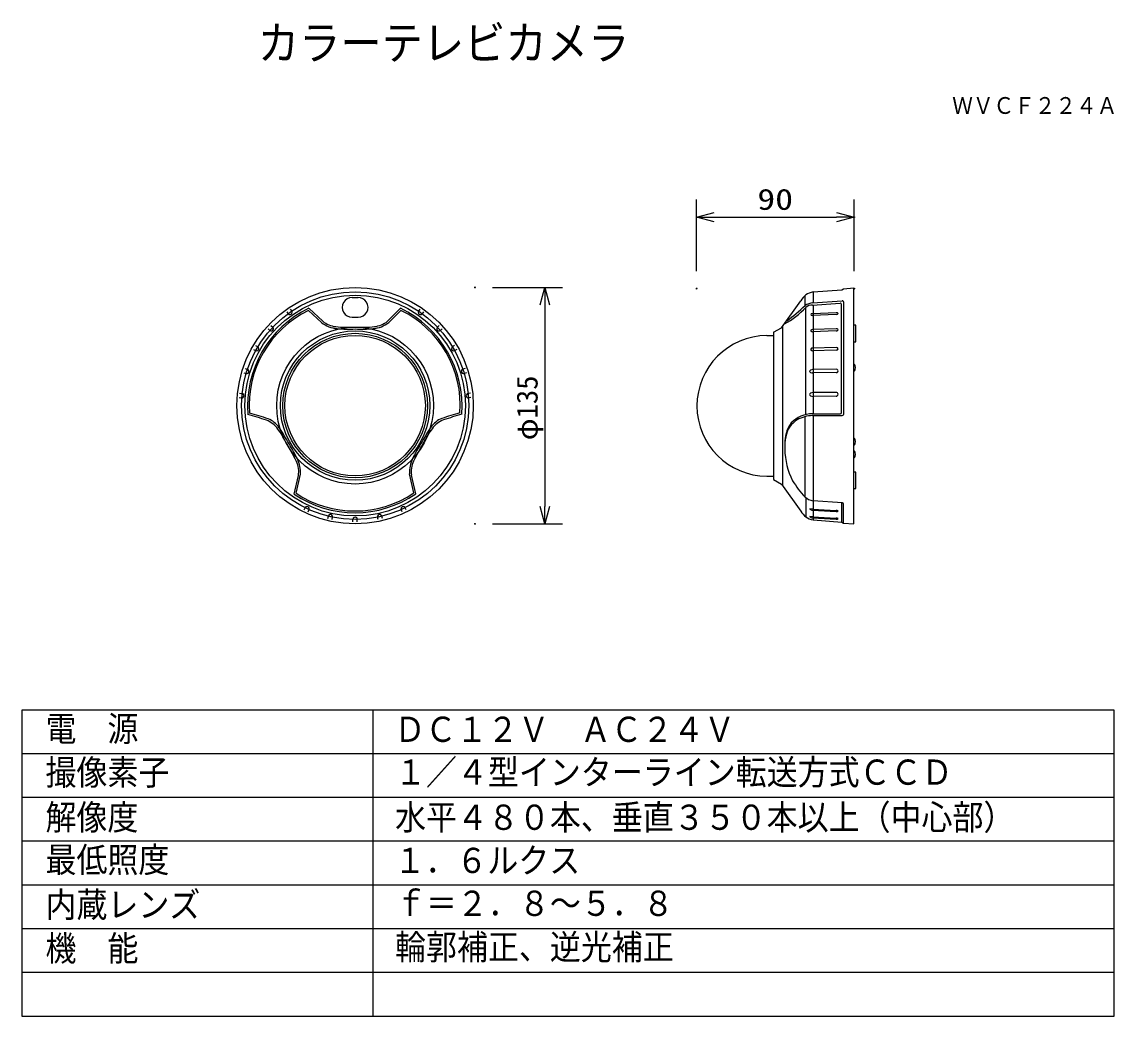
# Model space of a CAD drawing. Units: millimetres, scale not verified. Extents: x -63 to 63, y -57 to 57.
import ezdxf
from ezdxf.enums import TextEntityAlignment as Align

# ---------------------------------------------------------------- set-up
doc = ezdxf.new("R2010")
doc.units = ezdxf.units.MM
doc.header["$LTSCALE"] = 0.190236
doc.header["$PDMODE"] = 32
doc.header["$PDSIZE"] = 0.0951
for name, color, linetype in [('0-0_MOJI1', 2, 'Continuous'), ('0-1_TOUROKU', 1, 'Continuous'), ('0-2_GAIKEI', 1, 'Continuous'), ('0-3_WAKU', 3, 'Continuous'), ('0-4_DEFPOINTS', 7, 'Continuous')]:
    doc.layers.add(name, color=color, linetype=linetype)
doc.styles.add('ＭＳ ゴシック', font='')
doc.styles.get('ＭＳ ゴシック').set_extended_font_data('MS Gothic')

# ---------------------------------------------------------------- blocks, each defined once
blk = doc.blocks.new('_OPEN30')
at = {"layer": '0-4_DEFPOINTS'}
blk.add_line((0, 0), (-1, 0), dxfattribs=at)
blk.add_lwpolyline([(-1, 0.26795), (0, 0), (-1, -0.26795)], dxfattribs=at)

msp = doc.modelspace()

# ---------------------------------------------------------------- linework, layer by layer
at = {"layer": '0-2_GAIKEI', "color": 7}
for p, q in [((28.0442, 26.3491), (31.3194, 26.6009)), ((31.3194, 26.6009), (31.5354, 26.7093)), ((31.5354, 26.7093), (32.7235, 26.8172)), ((22.7706, 21.352), (23.5235, 21.352)), ((23.5235, 21.742), (23.5235, 4.8731)), ((24.5578, 22.4053), (24.5578, 4.2097)), ((22.7706, 5.2631), (23.5235, 5.2631)), ((23.5235, 4.8731), (24.4447, 4.3691)), ((24.4447, 4.3691), (26.6402, 1.274))]:
    msp.add_line(p, q, dxfattribs=at)
at = {"layer": '0-2_GAIKEI'}
for p, q in [((28.0442, 26.3562), (28.0442, 25.0896)), ((-24.7122, 25.7039), (-24.0128, 25.7029)), ((27.0998, 25.8864), (27.0998, 24.7826)), ((27.9958, 25.0896), (31.3798, 25.344)), ((27.9958, 24.8445), (31.1348, 25.0783)), ((31.5303, 25.2044), (31.5303, 12.3366)), ((-32.1867, 24.0791), (-32.0295, 23.8551)), ((-31.7784, 24.3658), (-31.6208, 24.1411)), ((-29.6905, 24.2244), (-28.2061, 22.8326)), ((-29.6274, 24.459), (-28.0653, 22.9859)), ((-19.1561, 24.4754), (-20.6594, 22.9859)), ((-19.1195, 24.2242), (-20.5186, 22.8326)), ((-16.9464, 24.366), (-17.104, 24.1414)), ((-16.5382, 24.0794), (-16.6953, 23.8554)), ((27.2335, 12.2789), (27.2335, 24.5785)), ((30.6912, 23.9682), (27.9867, 23.8392)), ((30.6912, 23.7702), (27.9867, 23.6415)), ((28.0442, 24.8445), (28.0442, 12.4028)), ((31.2852, 12.5411), (31.2852, 24.9387)), ((-24.7122, 23.4496), (-24.0128, 23.4496)), ((32.954, 22.5313), (32.7208, 22.5313)), ((32.954, 20.6547), (32.954, 22.5313)), ((-34.3259, 22.1313), (-34.1237, 21.9459)), ((-33.9884, 22.4991), (-33.7868, 22.3142)), ((-14.7364, 22.4994), (-14.938, 22.3145)), ((-14.3989, 22.1316), (-14.6011, 21.9462)), ((30.6912, 22.1383), (27.9867, 22.0425)), ((30.6912, 21.8912), (27.9867, 21.7954)), ((-35.7427, 20.1985), (-35.5059, 20.0617)), ((-12.9819, 20.1985), (-13.2187, 20.0622)), ((32.7208, 20.6547), (32.954, 20.6547)), ((-35.9921, 19.7665), (-35.7557, 19.6297)), ((-12.7325, 19.7665), (-12.9694, 19.6298)), ((30.6912, 19.9818), (27.9867, 19.9165)), ((30.6912, 19.6731), (27.9867, 19.6071)), ((-36.9577, 17.5728), (-36.6961, 17.4904)), ((-11.7671, 17.5731), (-12.0287, 17.4907)), ((30.6912, 17.5078), (27.9867, 17.4692)), ((-37.1075, 17.0967), (-36.8466, 17.0144)), ((-11.6173, 17.097), (-11.8782, 17.0147)), ((30.6912, 17.1216), (27.9867, 17.083)), ((-37.6191, 14.2494), (-37.3458, 14.2253)), ((-37.5749, 14.7463), (-37.3024, 14.7222)), ((-11.1499, 14.7466), (-11.4225, 14.7225)), ((-11.1057, 14.2497), (-11.3791, 14.2256)), ((30.6912, 14.847), (28.0442, 14.8258)), ((30.6912, 14.4181), (28.0442, 14.3966)), ((27.0998, 12.0335), (27.0998, 2.941)), ((27.9755, 12.4011), (31.1452, 12.4011)), ((27.9755, 12.1966), (31.3903, 12.1966)), ((28.0442, 12.156), (28.0442, 0.266)), ((-31.3449, 3.226), (-30.8501, 5.3442)), ((-31.1095, 3.3203), (-30.6004, 5.4991)), ((-17.6438, 3.3597), (-18.1531, 5.5395)), ((-17.4086, 3.2664), (-17.9034, 5.3846)), ((27.2335, 2.7979), (27.2335, 0.6119)), ((-30.2028, 1.4046), (-30.0871, 1.6534)), ((-29.7504, 1.1944), (-29.635, 1.4426)), ((-18.9739, 1.1944), (-19.0893, 1.4426)), ((-18.5215, 1.4046), (-18.6372, 1.6534)), ((27.9867, 1.5062), (27.686, 1.5464)), ((27.9867, 1.5062), (30.6912, 1.3529)), ((27.9867, 1.3796), (30.6912, 1.2263)), ((31.3988, 2.2232), (28.0158, 2.4303)), ((31.2852, 2.2052), (31.2852, 0.0168)), ((31.5303, -0.0916), (31.5303, 2.0835)), ((-27.4812, 0.424), (-27.422, 0.6911)), ((-26.994, 0.3157), (-26.9346, 0.5835)), ((-24.6117, 0.0551), (-24.6117, 0.3286)), ((-24.1129, 0.0551), (-24.1126, 0.3283)), ((-21.7303, 0.3157), (-21.7897, 0.5835)), ((-21.2431, 0.424), (-21.3023, 0.6911)), ((27.9867, 0.6271), (27.686, 0.6673)), ((27.9867, 0.6271), (30.6912, 0.4738)), ((27.9867, 0.5005), (30.6912, 0.3472))]:
    msp.add_line(p, q, dxfattribs=at)
at = {"layer": '0-2_GAIKEI', "color": 7}
for points in [[(28.0442, 0.266), (31.3194, 0.0141), (31.5354, -0.0942), (32.7235, -0.2022), (32.7235, 26.8172)], [(23.5235, 21.742), (24.4447, 22.246), (26.6402, 25.3411)]]:
    msp.add_lwpolyline(points, dxfattribs=at)
at = {"layer": '0-2_GAIKEI'}
msp.add_lwpolyline([(32.7208, 3.8577), (32.954, 3.8577), (32.954, 5.7342), (32.7208, 5.7342)], dxfattribs=at)
at = {"layer": '0-2_GAIKEI', "color": 7}
for centre, radius in [((-24.3623, 13.34), 13.5228), ((-24.3627, 13.3399), 8.9702), ((-24.3622, 13.3397), 8.0371)]:
    msp.add_circle(centre, radius, dxfattribs=at)
at = {"layer": '0-2_GAIKEI'}
for centre, radius in [((-24.3621, 13.3399), 13.0111), ((-24.3621, 13.3399), 12.6228), ((-24.3625, 13.3397), 8.5425), ((-24.3622, 13.3397), 8.2704)]:
    msp.add_circle(centre, radius, dxfattribs=at)
at = {"layer": '0-2_GAIKEI', "color": 7}
for centre, radius, start, end in [((28.4034, 24.3669), 2.0145, 100.27175, 151.08014), ((22.803, 13.3075), 8.0445, 90.2307, 269.7693), ((28.4034, 2.2482), 2.0145, 208.91986, 259.72825)]:
    msp.add_arc(centre, radius, start, end, dxfattribs=at)
at = {"layer": '0-2_GAIKEI'}
for centre, radius, start, end in [((-24.7122, 24.5768), 1.1272, 89.83364, 270), ((-24.0128, 24.5768), 1.1272, 270, 92.3505), ((28.4303, 22.356), 2.7679, 99.03153, 117.83837), ((31.1452, 24.9387), 0.14, 0, 94.25885), ((31.3903, 25.2044), 0.14, 0, 94.29909), ((-24.2062, 13.2514), 12.4766, 115.89233, 184.23385), ((-24.414, 13.371), 12.0681, 115.92706, 184.19864), ((-31.8252, 23.9981), 0.2494, 214.99133, 35.10298), ((-24.6055, 13.2516), 12.4768, 355.87286, 64.10251), ((-24.3981, 13.371), 12.0688, 355.91244, 64.0633), ((-16.8996, 23.9984), 0.2494, 144.89702, 325.00867), ((20.6138, 30.5401), 8.8829, 298.02596, 317.84529), ((15.723, 36.3349), 16.2255, 305.01472, 314.70872), ((28.0157, 23.4588), 1.3859, 90.82155, 126.10675), ((-26.0966, 25.6533), 3.5223, 233.20891, 264.51329), ((-26.2523, 25.2929), 2.9341, 231.83705, 263.57793), ((-22.6281, 25.6533), 3.5223, 275.48671, 306.79109), ((-22.4724, 25.2929), 2.9341, 276.42207, 308.16295), ((-33.9552, 22.1301), 0.2496, 227.43369, 47.54705), ((-25.127, 35.8769), 13.5778, 263.85485, 273.22849), ((-25.1497, 37.2429), 15.1502, 265.13973, 272.97925), ((-23.5977, 35.8769), 13.5778, 266.77151, 276.14515), ((-23.5749, 37.2429), 15.1502, 267.02075, 274.86027), ((-14.7696, 22.1304), 0.2496, 132.45295, 312.56631), ((-35.6304, 19.8455), 0.2495, 239.86409, 60.05819), ((-13.0944, 19.8458), 0.2495, 119.86409, 300.05819), ((30.7106, 17.3147), 0.1931, 267.28577, 92.71426), ((32.1366, 17.6898), 0.7581, 327.34674, 32.65326), ((-36.7714, 17.2524), 0.2496, 252.45295, 72.56631), ((-11.9535, 17.2527), 0.2496, 107.43369, 287.54705), ((-37.3241, 14.4737), 0.2494, 264.89702, 85.00867), ((-11.4008, 14.474), 0.2494, 94.99133, 275.10298), ((30.6912, 14.6325), 0.2144, 270, 90), ((1605.2197, -5334.2268), 5586.069, 106.83245, 106.85477), ((31.1452, 12.5411), 0.14, 270, 0), ((-1654.1722, -5334.4243), 5586.069, 73.14523, 73.16816), ((-1653.9732, -5334.2672), 5586.069, 73.14523, 73.16816), ((-35.6009, 8.9512), 2.9413, 35.32633, 68.22659), ((-35.3649, 9.2882), 2.7608, 33.58893, 67.55571), ((-13.3886, 9.3286), 2.7608, 112.44429, 146.41107), ((-13.1526, 8.9916), 2.9413, 111.77341, 144.67367), ((1605.4186, -5334.384), 5586.069, 106.83245, 106.85477), ((28.2056, 9.3072), 3.3508, 142.34879, 170.74063), ((27.6936, 9.3231), 2.8055, 121.50241, 170.71768), ((27.9822, 9.0586), 3.3424, 90.11499, 136.62783), ((28.0966, 8.3442), 3.8543, 91.80053, 119.00628), ((31.3903, 12.3366), 0.14, 270, 0), ((-41.6747, 4.3951), 10.5332, 27.24898, 36.44229), ((-47.5435, 0.6859), 17.6702, 27.88095, 34.97811), ((-1.21, 0.7262), 17.6702, 145.02189, 152.11905), ((-7.0789, 4.4355), 10.5332, 143.55771, 152.75102), ((-64.7765, -9.9929), 37.724, 26.68407, 30.61349), ((-45.0551, 0.4711), 15.6298, 25.66181, 32.84886), ((-3.6984, 0.5115), 15.6298, 147.15114, 154.33819), ((16.023, -9.9525), 37.724, 149.38651, 153.31593), ((30.8479, 8.806), 6.0398, 170.08145, 180.39798), ((30.8365, 8.5968), 6.028, 168.72297, 182.28467), ((32.1372, 9.221), 0.7576, 327.33394, 32.66606), ((32.7923, 8.4256), 7.9793, 180.49611, 207.39685), ((32.1354, 7.7592), 0.7593, 327.3723, 32.6277), ((-33.5919, 5.7849), 2.777, 350.86974, 24.75926), ((-34.3777, 5.6126), 3.779, 358.27881, 25.5036), ((-14.3758, 5.653), 3.779, 154.4964, 181.72119), ((-15.1616, 5.8252), 2.777, 155.24074, 189.13026), ((34.0818, 9.6555), 9.703, 210.34252, 224.12769), ((-24.4061, 13.3651), 12.2861, 235.61358, 304.71832), ((-24.406, 13.3551), 12.0679, 236.25601, 304.07966), ((28.5308, 4.511), 2.1435, 228.73636, 256.09756), ((-29.861, 1.548), 0.2494, 334.99133, 155.10298), ((-18.8633, 1.548), 0.2494, 24.89702, 205.00867), ((27.6833, 1.5265), 0.02, 82.38858, 232.18495), ((28.0694, 2.024), 0.6497, 232.18495, 262.68263), ((30.7316, 1.0947), 0.2613, 48.28101, 98.89014), ((30.7231, 1.5118), 0.2873, 263.61886, 309.38494), ((31.3903, 2.0835), 0.14, 0, 86.49822), ((-27.1783, 0.6373), 0.2496, 347.43369, 167.54705), ((-24.3622, 0.3288), 0.2495, 359.86409, 180.05819), ((-21.546, 0.6373), 0.2496, 12.45295, 192.56631), ((27.6833, 0.6475), 0.02, 82.38858, 232.18495), ((28.0694, 1.145), 0.6497, 232.18495, 262.68263), ((30.7316, 0.2157), 0.2613, 48.28101, 98.89014), ((30.7231, 0.6328), 0.2873, 263.61886, 309.38494)]:
    msp.add_arc(centre, radius, start, end, dxfattribs=at)
for centre, major_axis, ratio, start_param, end_param in [((27.9867, 23.7402), (-0.2159, 0.0166), 0.456259, 4.67732072, 7.81891337), ((30.6912, 23.8692), (0.2159, 0.0166), 0.456259, 4.67732072, 7.81891337), ((27.9867, 21.919), (-0.2143, 0), 0.576621, 4.70972401, 7.85131667), ((30.6912, 22.0148), (0.2143, 0), 0.576621, 4.70972401, 7.85131667), ((27.9867, 19.7621), (-0.2141, 0.0331), 0.70842, 4.6032942, 7.74488685), ((30.6912, 19.8275), (0.2141, 0.0331), 0.70842, 4.6032942, 7.74488685), ((28.0422, 17.2761), (0.3921, 0.0207), 0.491314, 1.54480401, 4.68639666), ((28.0442, 14.6112), (0.3915, 0.0062), 0.548093, 1.56217857, 4.70377122)]:
    msp.add_ellipse(centre, major_axis=major_axis, ratio=ratio, start_param=start_param, end_param=end_param, dxfattribs=at)
at = {"layer": '0-3_WAKU'}
for p, q in [((14.7234, 28.7225), (14.7234, 36.9037)), ((32.7411, 28.7225), (32.7411, 36.9037)), ((16.7234, 34.9037), (30.7411, 34.9037)), ((-8.644, 26.8628), (-0.644, 26.8628)), ((-2.644, 24.8628), (-2.644, 1.8172)), ((-8.644, -0.1828), (-0.644, -0.1828))]:
    msp.add_line(p, q, dxfattribs=at)
at = {"layer": '0-3_WAKU', "color": 4}
for p, q in [((62.5001, -21.5), (-62.5001, -21.5)), ((-62.5001, -21.5), (-62.5001, -56.5001)), ((-22.2945, -56.5001), (-22.2945, -21.5)), ((62.5001, -56.5001), (62.5001, -21.5)), ((-62.5001, -56.5001), (62.5001, -56.5001))]:
    msp.add_line(p, q, dxfattribs=at)
at = {"layer": '0-3_WAKU', "color": 1}
for p, q in [((62.5001, -26.5), (-62.5001, -26.5)), ((62.5001, -31.5001), (-62.5001, -31.5001)), ((62.5001, -36.5001), (-62.5001, -36.5001)), ((62.5001, -41.5001), (-62.5001, -41.5001)), ((62.5001, -46.5001), (-62.5001, -46.5001)), ((62.5001, -51.5001), (-62.5001, -51.5001))]:
    msp.add_line(p, q, dxfattribs=at)
at = {"layer": '0-4_DEFPOINTS'}
for p in [(32.7411, 34.9037), (-10.644, 26.8628), (14.7234, 26.7225), (32.7411, 26.7225), (-10.644, -0.1828), (-2.644, -0.1828)]:
    msp.add_point(p, dxfattribs=at)

# ---------------------------------------------------------------- block references
at = {"layer": '0-3_WAKU', "xscale": 2, "yscale": 2}
for p, rotation in [((14.7234, 34.9037), 180), ((-2.644, 26.8628), 90), ((-2.644, -0.1828), 270)]:
    msp.add_blockref('_OPEN30', p, dxfattribs=dict(at, rotation=rotation))
msp.add_blockref('_OPEN30', (32.7411, 34.9037), dxfattribs=at)

# ---------------------------------------------------------------- texts
at = {"layer": '0-0_MOJI1', "style": 'ＭＳ ゴシック', "width": 0.9}
for s, height, p in [('カラーテレビカメラ', 3.848, (-35.5001, 51.7599)), ('電\u3000源', 2.887, (-59.7945, -25.93)), ('ＤＣ１２Ｖ  ＡＣ２４Ｖ', 2.887, (-19.8638, -25.9989)), ('撮像素子', 2.887, (-59.7945, -30.9266)), ('１／４型インターライン転送方式ＣＣＤ', 2.887, (-19.7945, -30.8993)), ('解像度', 2.887, (-59.7945, -36.0552)), ('水平４８０本、垂直３５０本以上（中心部）', 2.887, (-19.7945, -36.0552)), ('最低照度', 2.887, (-59.7945, -40.9232)), ('１．６ルクス', 2.887, (-19.8638, -40.9921)), ('内蔵レンズ', 2.887, (-59.7945, -46.0552)), ('ｆ＝２．８～５．８', 2.887, (-19.7945, -45.8993)), ('機\u3000能', 2.887, (-59.7945, -51.0552)), ('輪郭補正、逆光補正', 2.887, (-19.7945, -50.8993))]:
    msp.add_text(s, height=height, dxfattribs=at).set_placement(p, align=Align.BOTTOM_LEFT)
at = {"layer": '0-1_TOUROKU', "style": 'ＭＳ ゴシック', "width": 0.9}
msp.add_text('ＷＶＣＦ２２４Ａ', height=1.925, dxfattribs=at).set_placement((43.9667, 46.13), align=Align.BOTTOM_LEFT)
at = {"layer": '0-3_WAKU', "style": 'ＭＳ ゴシック', "width": 1.25}
msp.add_text('90', height=2.406, dxfattribs=at).set_placement((21.6653, 35.0133), align=Align.BOTTOM_LEFT)
at = {"layer": '0-3_WAKU', "style": 'ＭＳ ゴシック'}
msp.add_text('φ135', height=2.406, rotation=90, dxfattribs=at).set_placement((-2.7536, 9.3866), align=Align.BOTTOM_LEFT)

doc.saveas('drawing.dxf')
